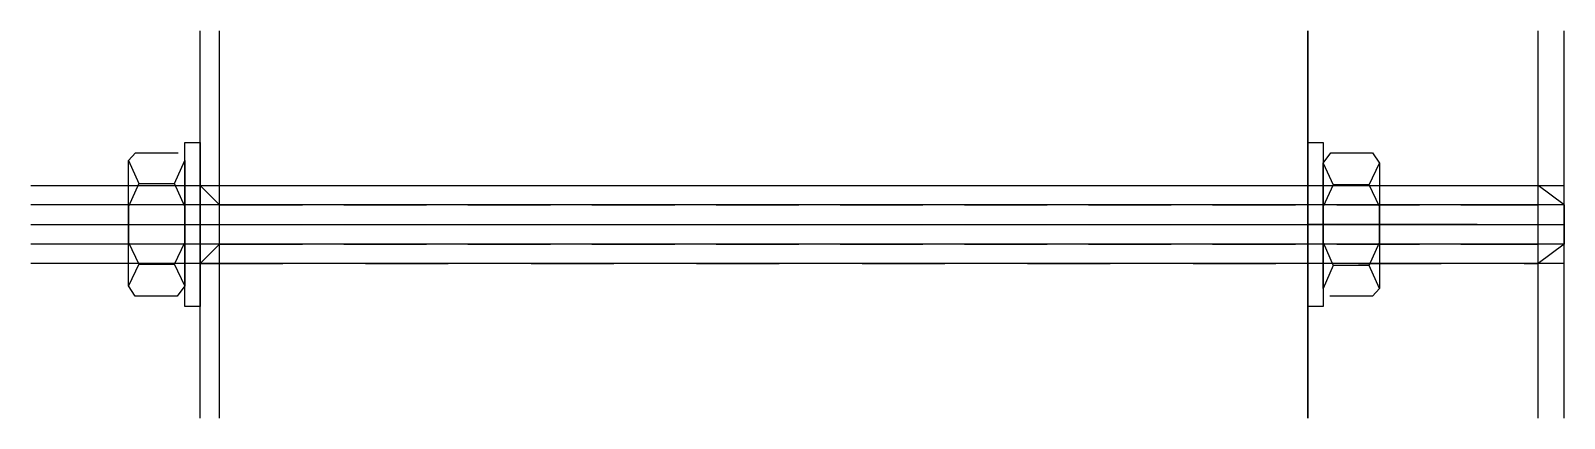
# Model space of a CAD drawing. Extents: x -13 to 105, y -15 to 15.
import ezdxf

# ---------------------------------------------------------------- set-up
doc = ezdxf.new("R2010")
doc.units = 0
doc.linetypes.add('DASHED', pattern=[12.7, 6.35, -6.35])
doc.linetypes.add('HIDDEN', pattern=[9.525, 6.35, -3.175])
doc.layers.get('0').update_dxf_attribs({"linetype": 'CONTINUOUS'})

msp = doc.modelspace()

# ---------------------------------------------------------------- linework, layer by layer
at = {"linetype": 'CONTINUOUS'}
for p, q in [((0, -14.86), (0, 14.86)), ((0, -14.86), (0, 14.86)), ((1.5, -14.86), (1.5, 14.86)), ((85, -14.86), (85, 14.86)), ((85, 14.86), (85, -14.86)), ((102.69, -14.86), (102.69, 14.86)), ((104.69, -14.86), (104.69, 14.86)), ((-1.18, 0), (-1.18, 6.29)), ((-1.18, 6.29), (0, 6.29)), ((0, 6.29), (0, -6.29)), ((85, -6.29), (85, 6.29)), ((85, 6.29), (86.18, 6.29)), ((86.18, 6.29), (86.18, 0)), ((-5.5, 4.91), (-4.96, 5.5)), ((-5.5, 4.91), (-4.71, 3.14)), ((-5.5, -4.71), (-5.5, 4.91)), ((-4.96, 5.5), (-1.69, 5.5)), ((-1.96, 3.14), (-1.18, 4.91)), ((-1.18, 4.91), (-1.18, 0)), ((86.18, 4.71), (86.76, 5.5)), ((86.18, 0), (86.18, 4.71)), ((86.18, 4.71), (86.96, 3.04)), ((86.76, 5.5), (89.98, 5.5)), ((89.71, 3.04), (90.5, 4.71)), ((89.98, 5.5), (90.5, 4.71)), ((90.5, 4.71), (90.5, -4.91)), ((-13, 3), (104.69, 3)), ((-4.71, 3.14), (-5.5, 1.38)), ((-4.71, 3.14), (-1.96, 3.14)), ((-1.18, 1.37), (-1.96, 3.14)), ((86.96, 3.04), (86.18, 1.38)), ((89.71, 3.04), (86.96, 3.04)), ((90.5, 1.37), (89.71, 3.04)), ((104.69, 1.5), (-13, 1.5)), ((-5.5, 1.38), (-5.5, -1.37)), ((-1.18, -1.38), (-1.18, 1.37)), ((86.18, 1.38), (86.18, -1.37)), ((90.5, -1.38), (90.5, 1.37)), ((-13, 0), (104.69, 0)), ((-1.18, -6.29), (-1.18, 0)), ((-1.18, 0), (-1.18, -4.71)), ((98, 0), (85, 0)), ((86.18, -4.91), (86.18, 0)), ((86.18, 0), (86.18, -6.29)), ((104.69, -1.5), (-13, -1.5)), ((-5.5, -1.37), (-4.71, -3.04)), ((-1.96, -3.04), (-1.18, -1.38)), ((86.18, -1.37), (86.96, -3.14)), ((89.71, -3.14), (90.5, -1.38)), ((104.69, -3), (-13, -3)), ((-4.71, -3.04), (-5.5, -4.71)), ((-4.71, -3.04), (-1.96, -3.04)), ((-1.18, -4.71), (-1.96, -3.04)), ((86.96, -3.14), (86.18, -4.91)), ((89.71, -3.14), (86.96, -3.14)), ((90.5, -4.91), (89.71, -3.14)), ((-4.98, -5.5), (-5.5, -4.71)), ((-1.76, -5.5), (-4.98, -5.5)), ((-1.18, -4.71), (-1.76, -5.5)), ((89.96, -5.5), (86.69, -5.5)), ((90.5, -4.91), (89.96, -5.5)), ((0, -6.29), (-1.18, -6.29)), ((86.18, -6.29), (85, -6.29))]:
    msp.add_line(p, q, dxfattribs=at)
at = {"linetype": 'DASHED'}
for p, q in [((0, 3), (102.69, 3)), ((104.69, 1.5), (102.69, 3)), ((102.69, -3), (102.69, 3)), ((104.69, 1.5), (104.69, -1.5)), ((104.69, -1.5), (102.69, -3)), ((0, -3), (102.69, -3))]:
    msp.add_line(p, q, dxfattribs=at)
at = {"linetype": 'HIDDEN'}
for p, q in [((0, 3), (1.5, 1.5)), ((0, 3), (0, -3)), ((1.5, 1.5), (102.69, 1.5)), ((0, -3), (1.5, -1.5)), ((1.5, -1.5), (102.69, -1.5))]:
    msp.add_line(p, q, dxfattribs=at)

doc.saveas('drawing.dxf')
